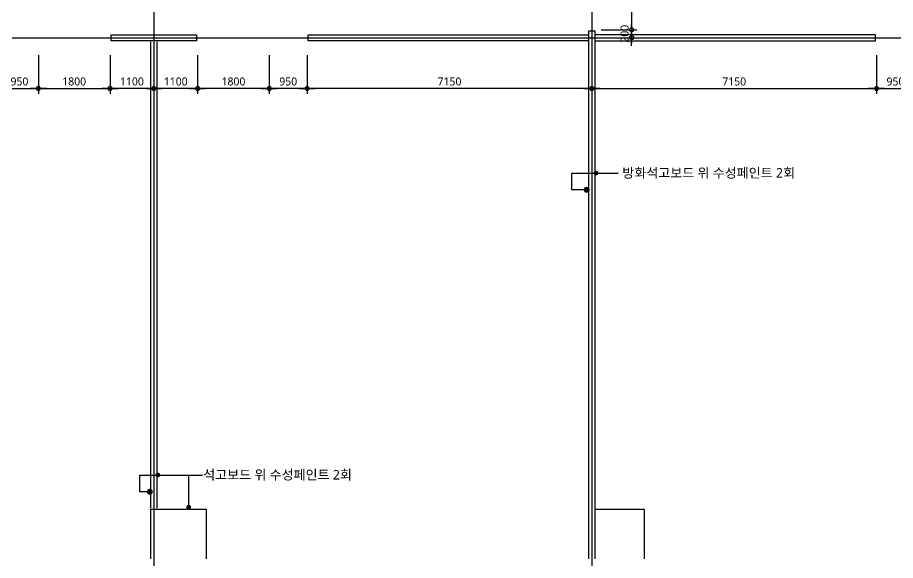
# Model space of a CAD drawing. Header units: millimetres. Extents: x 3775 to 244986, y 1861 to 55808.
# Drawn here: x 28978 to 51025, y 15241 to 28887 of the extents above; entities that cross this region are included whole.
import ezdxf
from ezdxf.enums import TextEntityAlignment as Align

# ---------------------------------------------------------------- set-up
doc = ezdxf.new("R2010")
doc.units = ezdxf.units.MM
doc.header["$LTSCALE"] = 100
doc.header["$MEASUREMENT"] = 0
doc.header["$PDSIZE"] = -10
doc.linetypes.add('CEN', pattern=[62, 60, -1, 0, -1])
doc.layers.get('0').update_dxf_attribs({"linetype": 'CONTINUOUS'})
doc.layers.get('Defpoints').update_dxf_attribs({"color": 171, "linetype": 'CONTINUOUS'})
for name, color, linetype in [('CEN(ST)', 1, 'CEN'), ('LED', 7, 'CONTINUOUS'), ('NDIM', 7, 'CONTINUOUS'), ('TEXT(MIN)', 7, 'CONTINUOUS'), ('WALL-석고보드', 7, 'CONTINUOUS')]:
    doc.layers.add(name, color=color, linetype=linetype)
doc.styles.add('CGS', font='cgse', dxfattribs={"bigfont": 'cgs'})
doc.styles.add('나눔바른고딕', font='NanumBarunGothic.ttf')
doc.dimstyles.new('NDIM 1200', dxfattribs={"dimscale": 75, "dimtxt": 3, "dimasz": 1, "dimexe": 2, "dimexo": 2, "dimgap": 1, "dimtad": 1, "dimdec": 0, "dimdsep": 46, "dimtxsty": 'CGS', "dimblk": 'DOT0', "dimcen": 1, "dimdle": 8, "dimclrd": 256, "dimclre": 256, "dimclrt": 256, "dimadec": 0, "dimazin": 0, "dimtfac": 1, "dimtdec": 0, "dimtix": 1, "dimtmove": 2, "dimatfit": 3, "dimldrblk": 'DOT0', "dimfxl": 1, "dimtolj": 1, "dimtzin": 0, "dimlwd": -1, "dimlwe": -1, "dimarcsym": 0})

# ---------------------------------------------------------------- blocks, each defined once
blk = doc.blocks.new('DOT0')
blk.add_line((-3, 0), (3, 0))
at = {"color": 6}
blk.add_circle((0, 0), 0.75, dxfattribs=at)
blk = doc.blocks.new('*D271')
at = {"layer": 'Defpoints', "color": 0, "ltscale": 0.4, "transparency": 16777216}
for p in [(32400, 28075), (33500, 28075), (32400, 27103)]:
    blk.add_point(p, dxfattribs=at)
at = {"layer": 'NDIM', "ltscale": 0.4, "transparency": 16777216}
for p, q in [((32400, 27941), (32400, 26969)), ((33500, 27941), (33500, 26969)), ((33433, 27103), (32467, 27103))]:
    blk.add_line(p, q, dxfattribs=at)
at = {"layer": 'NDIM', "ltscale": 0.4, "transparency": 16777216, "xscale": 67, "yscale": 67, "zscale": 67, "rotation": 180}
blk.add_blockref('DOT0', (32400, 27103), dxfattribs=at)
at = {"layer": 'NDIM', "ltscale": 0.4, "transparency": 16777216, "xscale": 67, "yscale": 67, "zscale": 67}
blk.add_blockref('DOT0', (33500, 27103), dxfattribs=at)
at = {"layer": 'NDIM', "ltscale": 0.4, "transparency": 16777216, "insert": (32950, 27279), "char_height": 201, "attachment_point": 5, "style": '나눔바른고딕'}
blk.add_mtext('\\A1;1100', dxfattribs=at)
blk = doc.blocks.new('*D272')
at = {"layer": 'Defpoints', "color": 0, "ltscale": 0.4, "transparency": 16777216}
for p in [(31300, 28075), (32400, 28075), (31300, 27103)]:
    blk.add_point(p, dxfattribs=at)
at = {"layer": 'NDIM', "ltscale": 0.4, "transparency": 16777216}
for p, q in [((31300, 27941), (31300, 26969)), ((32400, 27941), (32400, 26969)), ((32333, 27103), (31367, 27103))]:
    blk.add_line(p, q, dxfattribs=at)
at = {"layer": 'NDIM', "ltscale": 0.4, "transparency": 16777216, "xscale": 67, "yscale": 67, "zscale": 67, "rotation": 180}
blk.add_blockref('DOT0', (31300, 27103), dxfattribs=at)
at = {"layer": 'NDIM', "ltscale": 0.4, "transparency": 16777216, "xscale": 67, "yscale": 67, "zscale": 67}
blk.add_blockref('DOT0', (32400, 27103), dxfattribs=at)
at = {"layer": 'NDIM', "ltscale": 0.4, "transparency": 16777216, "insert": (31850, 27279), "char_height": 201, "attachment_point": 5, "style": '나눔바른고딕'}
blk.add_mtext('\\A1;1100', dxfattribs=at)
blk = doc.blocks.new('*D273')
at = {"layer": 'Defpoints', "color": 0, "ltscale": 0.4, "transparency": 16777216}
for p in [(29500, 28075), (31300, 28075), (31300, 27103)]:
    blk.add_point(p, dxfattribs=at)
at = {"layer": 'NDIM', "ltscale": 0.4, "transparency": 16777216}
for p, q in [((29500, 27941), (29500, 26969)), ((31300, 27941), (31300, 26969)), ((29567, 27103), (31233, 27103))]:
    blk.add_line(p, q, dxfattribs=at)
at = {"layer": 'NDIM', "ltscale": 0.4, "transparency": 16777216, "xscale": 67, "yscale": 67, "zscale": 67, "rotation": 180}
blk.add_blockref('DOT0', (29500, 27103), dxfattribs=at)
at = {"layer": 'NDIM', "ltscale": 0.4, "transparency": 16777216, "xscale": 67, "yscale": 67, "zscale": 67}
blk.add_blockref('DOT0', (31300, 27103), dxfattribs=at)
at = {"layer": 'NDIM', "ltscale": 0.4, "transparency": 16777216, "insert": (30400, 27279), "char_height": 201, "attachment_point": 5, "style": '나눔바른고딕'}
blk.add_mtext('\\A1;1800', dxfattribs=at)
blk = doc.blocks.new('*D274')
at = {"layer": 'Defpoints', "color": 0, "ltscale": 0.4, "transparency": 16777216}
for p in [(28550, 28075), (29500, 28075), (29500, 27103)]:
    blk.add_point(p, dxfattribs=at)
at = {"layer": 'NDIM', "ltscale": 0.4, "transparency": 16777216}
for p, q in [((28550, 27941), (28550, 26969)), ((29500, 27941), (29500, 26969)), ((28617, 27103), (29433, 27103))]:
    blk.add_line(p, q, dxfattribs=at)
at = {"layer": 'NDIM', "ltscale": 0.4, "transparency": 16777216, "xscale": 67, "yscale": 67, "zscale": 67, "rotation": 180}
blk.add_blockref('DOT0', (28550, 27103), dxfattribs=at)
at = {"layer": 'NDIM', "ltscale": 0.4, "transparency": 16777216, "xscale": 67, "yscale": 67, "zscale": 67}
blk.add_blockref('DOT0', (29500, 27103), dxfattribs=at)
at = {"layer": 'NDIM', "ltscale": 0.4, "transparency": 16777216, "insert": (29025, 27279), "char_height": 201, "attachment_point": 5, "style": '나눔바른고딕'}
blk.add_mtext('\\A1;950', dxfattribs=at)
blk = doc.blocks.new('*D275')
at = {"layer": 'Defpoints', "color": 0, "ltscale": 0.4, "transparency": 16777216}
for p in [(33500, 28075), (35300, 28075), (33500, 27103)]:
    blk.add_point(p, dxfattribs=at)
at = {"layer": 'NDIM', "ltscale": 0.4, "transparency": 16777216}
for p, q in [((33500, 27941), (33500, 26969)), ((35300, 27941), (35300, 26969)), ((35233, 27103), (33567, 27103))]:
    blk.add_line(p, q, dxfattribs=at)
at = {"layer": 'NDIM', "ltscale": 0.4, "transparency": 16777216, "xscale": 67, "yscale": 67, "zscale": 67, "rotation": 180}
blk.add_blockref('DOT0', (33500, 27103), dxfattribs=at)
at = {"layer": 'NDIM', "ltscale": 0.4, "transparency": 16777216, "xscale": 67, "yscale": 67, "zscale": 67}
blk.add_blockref('DOT0', (35300, 27103), dxfattribs=at)
at = {"layer": 'NDIM', "ltscale": 0.4, "transparency": 16777216, "insert": (34400, 27279), "char_height": 201, "attachment_point": 5, "style": '나눔바른고딕'}
blk.add_mtext('\\A1;1800', dxfattribs=at)
blk = doc.blocks.new('*D276')
at = {"layer": 'Defpoints', "color": 0, "ltscale": 0.4, "transparency": 16777216}
for p in [(35300, 28075), (36250, 28075), (35300, 27103)]:
    blk.add_point(p, dxfattribs=at)
at = {"layer": 'NDIM', "ltscale": 0.4, "transparency": 16777216}
for p, q in [((35300, 27941), (35300, 26969)), ((36250, 27941), (36250, 26969)), ((36183, 27103), (35367, 27103))]:
    blk.add_line(p, q, dxfattribs=at)
at = {"layer": 'NDIM', "ltscale": 0.4, "transparency": 16777216, "xscale": 67, "yscale": 67, "zscale": 67, "rotation": 180}
blk.add_blockref('DOT0', (35300, 27103), dxfattribs=at)
at = {"layer": 'NDIM', "ltscale": 0.4, "transparency": 16777216, "xscale": 67, "yscale": 67, "zscale": 67}
blk.add_blockref('DOT0', (36250, 27103), dxfattribs=at)
at = {"layer": 'NDIM', "ltscale": 0.4, "transparency": 16777216, "insert": (35775, 27279), "char_height": 201, "attachment_point": 5, "style": '나눔바른고딕'}
blk.add_mtext('\\A1;950', dxfattribs=at)
blk = doc.blocks.new('*D280')
at = {"layer": 'Defpoints', "color": 0, "ltscale": 0.4, "transparency": 16777216}
for p in [(50550, 28075), (51500, 28075), (51500, 27103)]:
    blk.add_point(p, dxfattribs=at)
at = {"layer": 'NDIM', "ltscale": 0.4, "transparency": 16777216}
for p, q in [((50550, 27941), (50550, 26969)), ((51500, 27941), (51500, 26969)), ((50617, 27103), (51433, 27103))]:
    blk.add_line(p, q, dxfattribs=at)
at = {"layer": 'NDIM', "ltscale": 0.4, "transparency": 16777216, "xscale": 67, "yscale": 67, "zscale": 67, "rotation": 180}
blk.add_blockref('DOT0', (50550, 27103), dxfattribs=at)
at = {"layer": 'NDIM', "ltscale": 0.4, "transparency": 16777216, "xscale": 67, "yscale": 67, "zscale": 67}
blk.add_blockref('DOT0', (51500, 27103), dxfattribs=at)
at = {"layer": 'NDIM', "ltscale": 0.4, "transparency": 16777216, "insert": (51025, 27279), "char_height": 201, "attachment_point": 5, "style": '나눔바른고딕'}
blk.add_mtext('\\A1;950', dxfattribs=at)
blk = doc.blocks.new('*D290')
at = {"layer": 'Defpoints', "color": 0, "ltscale": 0.4, "transparency": 16777216}
for p in [(43500, 31379), (43500, 28579), (44400, 28579)]:
    blk.add_point(p, dxfattribs=at)
at = {"layer": 'NDIM', "ltscale": 0.4, "transparency": 16777216}
for p, q in [((43634, 31379), (44534, 31379)), ((44400, 31312), (44400, 28646)), ((43634, 28579), (44534, 28579))]:
    blk.add_line(p, q, dxfattribs=at)
at = {"layer": 'NDIM', "ltscale": 0.4, "transparency": 16777216, "xscale": 67, "yscale": 67, "zscale": 67}
for p, rotation in [((44400, 31379), 90), ((44400, 28579), 270)]:
    blk.add_blockref('DOT0', p, dxfattribs=dict(at, rotation=rotation))
at = {"layer": 'NDIM', "ltscale": 0.4, "transparency": 16777216, "insert": (44224, 29979), "char_height": 201, "attachment_point": 5, "rotation": 90, "style": '나눔바른고딕'}
blk.add_mtext('\\A1;2800', dxfattribs=at)
blk = doc.blocks.new('*D292')
at = {"layer": 'Defpoints', "color": 0, "ltscale": 0.4, "transparency": 16777216}
for p in [(43500, 28579), (44400, 28579), (43500, 28379)]:
    blk.add_point(p, dxfattribs=at)
at = {"layer": 'NDIM', "ltscale": 0.4, "transparency": 16777216}
for p, q in [((44400, 28646), (44400, 28713)), ((43634, 28579), (44534, 28579)), ((44400, 28379), (44400, 28579)), ((43634, 28379), (44534, 28379)), ((44400, 28312), (44400, 28245))]:
    blk.add_line(p, q, dxfattribs=at)
at = {"layer": 'NDIM', "ltscale": 0.4, "transparency": 16777216, "xscale": 67, "yscale": 67, "zscale": 67}
for p, rotation in [((44400, 28579), 270), ((44400, 28379), 90)]:
    blk.add_blockref('DOT0', p, dxfattribs=dict(at, rotation=rotation))
at = {"layer": 'NDIM', "ltscale": 0.4, "transparency": 16777216, "insert": (44224, 28479), "char_height": 201, "attachment_point": 5, "rotation": 90, "style": '나눔바른고딕'}
blk.add_mtext('\\A1;200', dxfattribs=at)
blk = doc.blocks.new('_Dot')
at = {"color": 0, "linetype": 'ByBlock', "lineweight": -2}
blk.add_line((-0.5, 0), (-1, 0), dxfattribs=at)
at = {"color": 0, "linetype": 'ByBlock', "const_width": 0.5}
blk.add_lwpolyline([(-0.25, 0, 1), (0.25, 0, 1)], format="xyb", close=True, dxfattribs=at)
blk = doc.blocks.new('*D546')
at = {"layer": 'Defpoints', "color": 0, "ltscale": 0.4, "transparency": 16777216}
for p in [(36250, 28075), (43400, 28075), (36250, 27103)]:
    blk.add_point(p, dxfattribs=at)
at = {"layer": 'NDIM', "ltscale": 0.4, "transparency": 16777216}
for p, q in [((36250, 27941), (36250, 26969)), ((43400, 27941), (43400, 26969)), ((43333, 27103), (36317, 27103))]:
    blk.add_line(p, q, dxfattribs=at)
at = {"layer": 'NDIM', "ltscale": 0.4, "transparency": 16777216, "xscale": 67, "yscale": 67, "zscale": 67, "rotation": 180}
blk.add_blockref('DOT0', (36250, 27103), dxfattribs=at)
at = {"layer": 'NDIM', "ltscale": 0.4, "transparency": 16777216, "xscale": 67, "yscale": 67, "zscale": 67}
blk.add_blockref('DOT0', (43400, 27103), dxfattribs=at)
at = {"layer": 'NDIM', "ltscale": 0.4, "transparency": 16777216, "insert": (39825, 27279), "char_height": 201, "attachment_point": 5, "style": '나눔바른고딕'}
blk.add_mtext('\\A1;7150', dxfattribs=at)
blk = doc.blocks.new('*D547')
at = {"layer": 'Defpoints', "color": 0, "ltscale": 0.4, "transparency": 16777216}
for p in [(43400, 28075), (50550, 28075), (50550, 27103)]:
    blk.add_point(p, dxfattribs=at)
at = {"layer": 'NDIM', "ltscale": 0.4, "transparency": 16777216}
for p, q in [((43400, 27941), (43400, 26969)), ((50550, 27941), (50550, 26969)), ((43467, 27103), (50483, 27103))]:
    blk.add_line(p, q, dxfattribs=at)
at = {"layer": 'NDIM', "ltscale": 0.4, "transparency": 16777216, "xscale": 67, "yscale": 67, "zscale": 67, "rotation": 180}
blk.add_blockref('DOT0', (43400, 27103), dxfattribs=at)
at = {"layer": 'NDIM', "ltscale": 0.4, "transparency": 16777216, "xscale": 67, "yscale": 67, "zscale": 67}
blk.add_blockref('DOT0', (50550, 27103), dxfattribs=at)
at = {"layer": 'NDIM', "ltscale": 0.4, "transparency": 16777216, "insert": (46975, 27279), "char_height": 201, "attachment_point": 5, "style": '나눔바른고딕'}
blk.add_mtext('\\A1;7150', dxfattribs=at)

msp = doc.modelspace()

# ---------------------------------------------------------------- linework, layer by layer
at = {"ltscale": 10000}
for points in [[(43269.6, 24557), (42896.6, 24557), (42896.6, 24976.8), (44060.7, 24976.8)], [(32299.8, 16969.1), (32050.1, 16969.1), (32050.1, 17389), (33276.7, 17389)]]:
    msp.add_lwpolyline(points, dxfattribs=at)
at = {"layer": 'CEN(ST)', "ltscale": 10000}
for p, q in [((32399.8, 47221.6), (32399.8, 11251.7)), ((43399.8, 34105.3), (43399.8, 11251.7)), ((8550.1, 28378.8), (68118.8, 28378.8))]:
    msp.add_line(p, q, dxfattribs=at)
at = {"layer": 'LED', "const_width": 75}
for points in [[(43269.6, 24594.5, -1), (43269.6, 24519.5, -1)], [(32299.8, 17006.6, -1), (32299.8, 16931.6, -1)]]:
    msp.add_lwpolyline(points, format="xyb", close=True, dxfattribs=at)
at = {"layer": 'NDIM', "ltscale": 10000}
msp.add_line((33276.7, 16578.8), (33276.7, 17389), dxfattribs=at)
for points in [[(43623.3, 24976.8), (44060.7, 24976.8)], [(32657.8, 17389), (33620.5, 17389)]]:
    msp.add_lwpolyline(points, dxfattribs=at)
at = {"layer": 'WALL-석고보드', "color": 8, "ltscale": 10000}
msp.add_lwpolyline([(31324.8, 28453.8), (33474.8, 28453.8), (33474.8, 28303.8), (31324.8, 28303.8)], close=True, dxfattribs=at)
for points in [[(43299.8, 28303.8), (36274.8, 28303.8), (36274.8, 28453.8), (43299.8, 28453.8)], [(43324.8, 15278.8), (43324.8, 28553.8), (43474.8, 28553.8), (43474.8, 15278.8)], [(43499.8, 28303.8), (50524.8, 28303.8), (50524.8, 28453.8), (43499.8, 28453.8)], [(32324.8, 16553.8), (32324.8, 28278.8)], [(32474.8, 28278.8), (32474.8, 16553.8)], [(32324.8, 15278.8), (32324.8, 16528.8), (33712.3, 16528.8), (33712.3, 15278.8)], [(43499.8, 16528.8), (44712.3, 16528.8), (44712.3, 15278.8)]]:
    msp.add_lwpolyline(points, dxfattribs=at)

# ---------------------------------------------------------------- block references
at = {"layer": 'NDIM', "ltscale": 10000, "xscale": 120, "yscale": 120, "zscale": 120}
for p, rotation in [((43503.3, 24976.8), 180), ((32499.8, 17389), 180), ((33276.7, 16578.8), 270)]:
    msp.add_blockref('_Dot', p, dxfattribs=dict(at, rotation=rotation))

# ---------------------------------------------------------------- texts
at = {"layer": 'TEXT(MIN)', "style": '나눔바른고딕'}
for s, p in [('방화석고보드 위 수성페인트 2회', (48503.7, 24982.5)), ('석고보드 위 수성페인트 2회', (37375.1, 17394.6))]:
    msp.add_text(s, height=240, dxfattribs=at).set_placement(p, align=Align.MIDDLE_RIGHT)

# ---------------------------------------------------------------- dimensions: what is measured, and where the dimension line sits
at = {"layer": 'NDIM', "ltscale": 0.4}
for base, p1, p2, angle, picture, middle in [((44400.4, 28578.8), (43499.8, 31378.8), (43499.8, 28578.8), 270, '*D290', (44224.3, 29978.8)), ((44400.4, 28578.8), (43499.8, 28378.8), (43499.8, 28578.8), 90, '*D292', (44224.3, 28478.8)), ((31299.8, 27102.9), (32399.8, 28075.3), (31299.8, 28075.3), 180, '*D272', (31849.8, 27279.1)), ((32399.8, 27102.9), (33499.8, 28075.3), (32399.8, 28075.3), 180, '*D271', (32949.8, 27279.1)), ((33499.8, 27102.9), (35299.8, 28075.3), (33499.8, 28075.3), 180, '*D275', (34399.8, 27279.1)), ((35299.8, 27102.9), (36249.8, 28075.3), (35299.8, 28075.3), 180, '*D276', (35774.8, 27279.2)), ((36249.8, 27102.9), (43399.8, 28075.3), (36249.8, 28075.3), 180, '*D546', (39824.8, 27279.1))]:
    dim = msp.add_linear_dim(base=base, p1=p1, p2=p2, angle=angle, dimstyle='NDIM 1200', override={"dimscale": 67, "dimtxsty": '나눔바른고딕'}, dxfattribs=at)
    dim.commit()
    dim.dimension.update_dxf_attribs({"geometry": picture, "text_midpoint": middle})
for base, p1, p2, picture, middle in [((29499.8, 27102.9), (28549.8, 28075.3), (29499.8, 28075.3), '*D274', (29024.8, 27279.2)), ((31299.8, 27102.9), (29499.8, 28075.3), (31299.8, 28075.3), '*D273', (30399.8, 27279.1)), ((50549.8, 27102.9), (43399.8, 28075.3), (50549.8, 28075.3), '*D547', (46974.8, 27279.1)), ((51499.8, 27102.9), (50549.8, 28075.3), (51499.8, 28075.3), '*D280', (51024.8, 27279.2))]:
    dim = msp.add_linear_dim(base=base, p1=p1, p2=p2, dimstyle='NDIM 1200', override={"dimscale": 67, "dimtxsty": '나눔바른고딕'}, dxfattribs=at)
    dim.commit()
    dim.dimension.update_dxf_attribs({"geometry": picture, "text_midpoint": middle})

doc.saveas('drawing.dxf')
